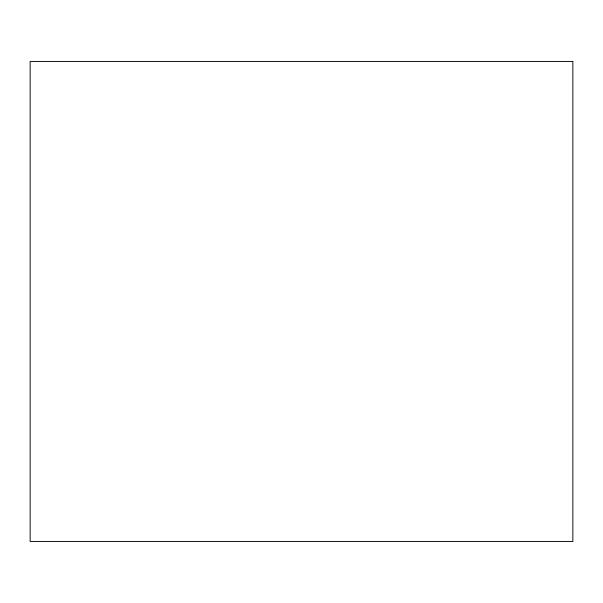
<?xml version="1.0" encoding="UTF-8"?>
<svg xmlns="http://www.w3.org/2000/svg" width="603" height="603" viewBox="0 0 603 603"><rect width="100%" height="100%" fill="white"/><g stroke="black" fill="none" stroke-linecap="round" stroke-linejoin="round"><path stroke-width="0.9" d="M572.85 61.491L30.15 61.491L30.15 541.509L572.85 541.509L572.85 61.491"/></g></svg>
